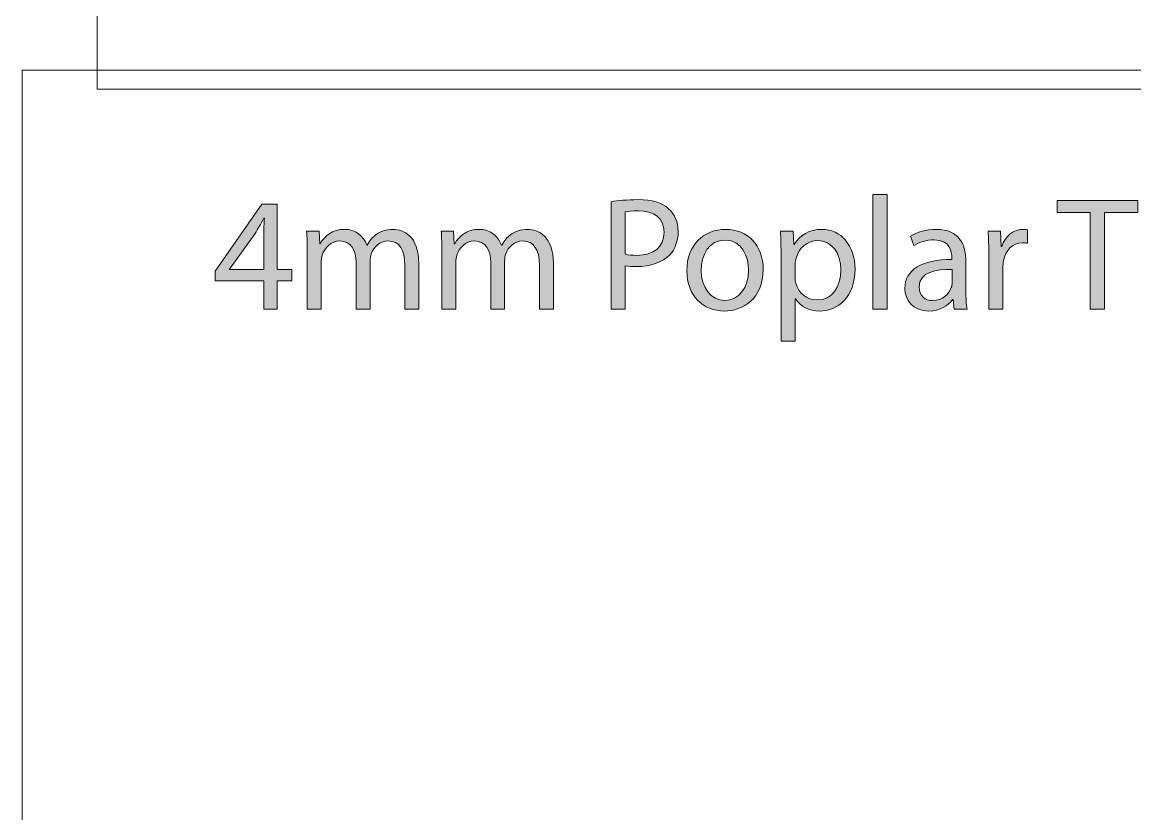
# Model space of a CAD drawing. Header units: inches. Extents: x -23 to 288, y -150 to 216.
# Drawn here: x -23.4 to 34.9, y 132.5 to 174 of the extents above; entities that cross this region are included whole.
import ezdxf

# ---------------------------------------------------------------- set-up
doc = ezdxf.new("R2010")
doc.units = ezdxf.units.IN
doc.header["$MEASUREMENT"] = 0

# ---------------------------------------------------------------- blocks, each defined once
blk = doc.blocks.new('block 683')
at = {"true_color": 0xffffff}
h = blk.add_hatch(color=7, dxfattribs=at)
h.dxf.hatch_style = 2
edge = h.paths.add_edge_path()
edge.add_spline(control_points=[(7.479, 164.625), (7.834, 164.685), (8.3, 164.735), (8.893, 164.735), (9.621, 164.735), (10.154, 164.566), (10.493, 164.261), (10.806, 163.99), (10.993, 163.575), (10.993, 163.067), (10.993, 162.551), (10.84, 162.144), (10.552, 161.848), (10.163, 161.433), (9.528, 161.221), (8.808, 161.221), (8.588, 161.221), (8.385, 161.23), (8.215, 161.272), (8.215, 161.272), (8.215, 158.986), (8.215, 158.986), (8.215, 158.986), (7.479, 158.986), (7.479, 158.986), (7.479, 158.986), (7.479, 164.625), (7.479, 164.625)], knot_values=[0, 0, 0, 0, 1, 1, 1, 2, 2, 2, 3, 3, 3, 4, 4, 4, 5, 5, 5, 6, 6, 6, 7, 7, 7, 8, 8, 8, 9, 9, 9, 9], degree=3, periodic=1)
edge = h.paths.add_edge_path()
edge.add_spline(control_points=[(8.215, 161.873), (8.376, 161.831), (8.579, 161.814), (8.825, 161.814), (9.714, 161.814), (10.256, 162.246), (10.256, 163.033), (10.256, 163.787), (9.722, 164.151), (8.91, 164.151), (8.588, 164.151), (8.342, 164.126), (8.215, 164.092), (8.215, 164.092), (8.215, 161.873), (8.215, 161.873)], knot_values=[0, 0, 0, 0, 1, 1, 1, 2, 2, 2, 3, 3, 3, 4, 4, 4, 5, 5, 5, 5], degree=3, periodic=1)
h = blk.add_hatch(color=7, dxfattribs=at)
h.dxf.hatch_style = 2
h.paths.add_polyline_path([(21.211, 164.998), (21.957, 164.998), (21.957, 158.986), (21.211, 158.986)])
h = blk.add_hatch(color=7, dxfattribs=at)
h.dxf.hatch_style = 2
h.paths.add_polyline_path([(32.616, 164.066), (30.88, 164.066), (30.88, 164.693), (35.106, 164.693), (35.106, 164.066), (33.361, 164.066), (33.361, 158.986), (32.616, 158.986)])
h = blk.add_hatch(color=7, dxfattribs=at)
h.dxf.hatch_style = 2
h.paths.add_polyline_path([(-10.741, 158.986), (-10.741, 160.485), (-13.299, 160.485), (-13.299, 160.976), (-10.843, 164.49), (-10.039, 164.49), (-10.039, 161.069), (-9.268, 161.069), (-9.268, 160.485), (-10.039, 160.485), (-10.039, 158.986)])
edge = h.paths.add_edge_path()
edge.add_spline(control_points=[(-10.741, 161.069), (-10.741, 161.069), (-10.741, 162.906), (-10.741, 162.906), (-10.741, 163.194), (-10.733, 163.482), (-10.716, 163.77), (-10.716, 163.77), (-10.741, 163.77), (-10.741, 163.77), (-10.911, 163.448), (-11.046, 163.211), (-11.199, 162.957), (-11.199, 162.957), (-12.545, 161.086), (-12.545, 161.086), (-12.545, 161.086), (-12.545, 161.069), (-12.545, 161.069), (-12.545, 161.069), (-10.741, 161.069), (-10.741, 161.069)], knot_values=[0, 0, 0, 0, 1, 1, 1, 2, 2, 2, 3, 3, 3, 4, 4, 4, 5, 5, 5, 6, 6, 6, 7, 7, 7, 7], degree=3, periodic=1)
h = blk.add_hatch(color=7, dxfattribs=at)
h.dxf.hatch_style = 2
edge = h.paths.add_edge_path()
edge.add_spline(control_points=[(-8.464, 161.975), (-8.464, 162.398), (-8.473, 162.745), (-8.498, 163.084), (-8.498, 163.084), (-7.846, 163.084), (-7.846, 163.084), (-7.846, 163.084), (-7.812, 162.424), (-7.812, 162.424), (-7.812, 162.424), (-7.787, 162.424), (-7.787, 162.424), (-7.558, 162.813), (-7.177, 163.177), (-6.5, 163.177), (-5.941, 163.177), (-5.517, 162.839), (-5.34, 162.356), (-5.34, 162.356), (-5.323, 162.356), (-5.323, 162.356), (-5.196, 162.585), (-5.035, 162.763), (-4.866, 162.889), (-4.62, 163.076), (-4.349, 163.177), (-3.959, 163.177), (-3.418, 163.177), (-2.613, 162.822), (-2.613, 161.399), (-2.613, 161.399), (-2.613, 158.986), (-2.613, 158.986), (-2.613, 158.986), (-3.341, 158.986), (-3.341, 158.986), (-3.341, 158.986), (-3.341, 161.306), (-3.341, 161.306), (-3.341, 162.093), (-3.629, 162.568), (-4.23, 162.568), (-4.654, 162.568), (-4.984, 162.254), (-5.111, 161.89), (-5.145, 161.789), (-5.17, 161.653), (-5.17, 161.518), (-5.17, 161.518), (-5.17, 158.986), (-5.17, 158.986), (-5.17, 158.986), (-5.899, 158.986), (-5.899, 158.986), (-5.899, 158.986), (-5.899, 161.441), (-5.899, 161.441), (-5.899, 162.093), (-6.187, 162.568), (-6.754, 162.568), (-7.22, 162.568), (-7.558, 162.195), (-7.677, 161.823), (-7.719, 161.712), (-7.736, 161.585), (-7.736, 161.459), (-7.736, 161.459), (-7.736, 158.986), (-7.736, 158.986), (-7.736, 158.986), (-8.464, 158.986), (-8.464, 158.986), (-8.464, 158.986), (-8.464, 161.975), (-8.464, 161.975)], knot_values=[0, 0, 0, 0, 1, 1, 1, 2, 2, 2, 3, 3, 3, 4, 4, 4, 5, 5, 5, 6, 6, 6, 7, 7, 7, 8, 8, 8, 9, 9, 9, 10, 10, 10, 11, 11, 11, 12, 12, 12, 13, 13, 13, 14, 14, 14, 15, 15, 15, 16, 16, 16, 17, 17, 17, 18, 18, 18, 19, 19, 19, 20, 20, 20, 21, 21, 21, 22, 22, 22, 23, 23, 23, 24, 24, 24, 25, 25, 25, 25], degree=3, periodic=1)
h = blk.add_hatch(color=7, dxfattribs=at)
h.dxf.hatch_style = 2
edge = h.paths.add_edge_path()
edge.add_spline(control_points=[(-1.403, 161.975), (-1.403, 162.398), (-1.411, 162.745), (-1.437, 163.084), (-1.437, 163.084), (-0.785, 163.084), (-0.785, 163.084), (-0.785, 163.084), (-0.751, 162.424), (-0.751, 162.424), (-0.751, 162.424), (-0.726, 162.424), (-0.726, 162.424), (-0.497, 162.813), (-0.116, 163.177), (0.562, 163.177), (1.12, 163.177), (1.544, 162.839), (1.722, 162.356), (1.722, 162.356), (1.738, 162.356), (1.738, 162.356), (1.866, 162.585), (2.026, 162.763), (2.196, 162.889), (2.441, 163.076), (2.712, 163.177), (3.102, 163.177), (3.644, 163.177), (4.448, 162.822), (4.448, 161.399), (4.448, 161.399), (4.448, 158.986), (4.448, 158.986), (4.448, 158.986), (3.72, 158.986), (3.72, 158.986), (3.72, 158.986), (3.72, 161.306), (3.72, 161.306), (3.72, 162.093), (3.432, 162.568), (2.831, 162.568), (2.407, 162.568), (2.077, 162.254), (1.95, 161.89), (1.916, 161.789), (1.891, 161.653), (1.891, 161.518), (1.891, 161.518), (1.891, 158.986), (1.891, 158.986), (1.891, 158.986), (1.163, 158.986), (1.163, 158.986), (1.163, 158.986), (1.163, 161.441), (1.163, 161.441), (1.163, 162.093), (0.875, 162.568), (0.307, 162.568), (-0.158, 162.568), (-0.497, 162.195), (-0.615, 161.823), (-0.658, 161.712), (-0.675, 161.585), (-0.675, 161.459), (-0.675, 161.459), (-0.675, 158.986), (-0.675, 158.986), (-0.675, 158.986), (-1.403, 158.986), (-1.403, 158.986), (-1.403, 158.986), (-1.403, 161.975), (-1.403, 161.975)], knot_values=[0, 0, 0, 0, 1, 1, 1, 2, 2, 2, 3, 3, 3, 4, 4, 4, 5, 5, 5, 6, 6, 6, 7, 7, 7, 8, 8, 8, 9, 9, 9, 10, 10, 10, 11, 11, 11, 12, 12, 12, 13, 13, 13, 14, 14, 14, 15, 15, 15, 16, 16, 16, 17, 17, 17, 18, 18, 18, 19, 19, 19, 20, 20, 20, 21, 21, 21, 22, 22, 22, 23, 23, 23, 24, 24, 24, 25, 25, 25, 25], degree=3, periodic=1)
h = blk.add_hatch(color=7, dxfattribs=at)
h.dxf.hatch_style = 2
edge = h.paths.add_edge_path()
edge.add_spline(control_points=[(15.455, 161.069), (15.455, 159.553), (14.404, 158.893), (13.414, 158.893), (12.305, 158.893), (11.449, 159.706), (11.449, 161.001), (11.449, 162.373), (12.347, 163.177), (13.482, 163.177), (14.659, 163.177), (15.455, 162.322), (15.455, 161.069)], knot_values=[0, 0, 0, 0, 1, 1, 1, 2, 2, 2, 3, 3, 3, 4, 4, 4, 4], degree=3, periodic=1)
edge = h.paths.add_edge_path()
edge.add_spline(control_points=[(12.203, 161.027), (12.203, 160.129), (12.719, 159.452), (13.448, 159.452), (14.159, 159.452), (14.692, 160.121), (14.692, 161.044), (14.692, 161.738), (14.345, 162.618), (13.465, 162.618), (12.584, 162.618), (12.203, 161.806), (12.203, 161.027)], knot_values=[0, 0, 0, 0, 1, 1, 1, 2, 2, 2, 3, 3, 3, 4, 4, 4, 4], degree=3, periodic=1)
h = blk.add_hatch(color=7, dxfattribs=at)
h.dxf.hatch_style = 2
edge = h.paths.add_edge_path()
edge.add_spline(control_points=[(16.394, 161.746), (16.394, 162.271), (16.377, 162.695), (16.36, 163.084), (16.36, 163.084), (17.029, 163.084), (17.029, 163.084), (17.029, 163.084), (17.063, 162.381), (17.063, 162.381), (17.063, 162.381), (17.08, 162.381), (17.08, 162.381), (17.385, 162.881), (17.867, 163.177), (18.536, 163.177), (19.527, 163.177), (20.272, 162.339), (20.272, 161.094), (20.272, 159.621), (19.374, 158.893), (18.409, 158.893), (17.867, 158.893), (17.393, 159.13), (17.147, 159.536), (17.147, 159.536), (17.131, 159.536), (17.131, 159.536), (17.131, 159.536), (17.131, 157.309), (17.131, 157.309), (17.131, 157.309), (16.394, 157.309), (16.394, 157.309), (16.394, 157.309), (16.394, 161.746), (16.394, 161.746)], knot_values=[0, 0, 0, 0, 1, 1, 1, 2, 2, 2, 3, 3, 3, 4, 4, 4, 5, 5, 5, 6, 6, 6, 7, 7, 7, 8, 8, 8, 9, 9, 9, 10, 10, 10, 11, 11, 11, 12, 12, 12, 12], degree=3, periodic=1)
edge = h.paths.add_edge_path()
edge.add_spline(control_points=[(17.131, 160.654), (17.131, 160.544), (17.147, 160.442), (17.164, 160.349), (17.3, 159.833), (17.749, 159.477), (18.282, 159.477), (19.07, 159.477), (19.527, 160.121), (19.527, 161.06), (19.527, 161.882), (19.095, 162.585), (18.308, 162.585), (17.799, 162.585), (17.325, 162.221), (17.181, 161.662), (17.156, 161.569), (17.131, 161.459), (17.131, 161.357), (17.131, 161.357), (17.131, 160.654), (17.131, 160.654)], knot_values=[0, 0, 0, 0, 1, 1, 1, 2, 2, 2, 3, 3, 3, 4, 4, 4, 5, 5, 5, 6, 6, 6, 7, 7, 7, 7], degree=3, periodic=1)
h = blk.add_hatch(color=7, dxfattribs=at)
h.dxf.hatch_style = 2
edge = h.paths.add_edge_path()
edge.add_spline(control_points=[(25.479, 158.986), (25.479, 158.986), (25.42, 159.503), (25.42, 159.503), (25.42, 159.503), (25.394, 159.503), (25.394, 159.503), (25.166, 159.181), (24.725, 158.893), (24.141, 158.893), (23.311, 158.893), (22.888, 159.477), (22.888, 160.07), (22.888, 161.06), (23.769, 161.602), (25.352, 161.594), (25.352, 161.594), (25.352, 161.679), (25.352, 161.679), (25.352, 162.017), (25.259, 162.627), (24.421, 162.627), (24.04, 162.627), (23.641, 162.508), (23.354, 162.322), (23.354, 162.322), (23.184, 162.813), (23.184, 162.813), (23.523, 163.033), (24.014, 163.177), (24.531, 163.177), (25.784, 163.177), (26.089, 162.322), (26.089, 161.501), (26.089, 161.501), (26.089, 159.968), (26.089, 159.968), (26.089, 159.613), (26.106, 159.265), (26.156, 158.986), (26.156, 158.986), (25.479, 158.986), (25.479, 158.986)], knot_values=[0, 0, 0, 0, 1, 1, 1, 2, 2, 2, 3, 3, 3, 4, 4, 4, 5, 5, 5, 6, 6, 6, 7, 7, 7, 8, 8, 8, 9, 9, 9, 10, 10, 10, 11, 11, 11, 12, 12, 12, 13, 13, 13, 14, 14, 14, 14], degree=3, periodic=1)
edge = h.paths.add_edge_path()
edge.add_spline(control_points=[(25.369, 161.078), (24.556, 161.094), (23.633, 160.95), (23.633, 160.155), (23.633, 159.672), (23.955, 159.443), (24.336, 159.443), (24.869, 159.443), (25.208, 159.782), (25.326, 160.129), (25.352, 160.205), (25.369, 160.29), (25.369, 160.366), (25.369, 160.366), (25.369, 161.078), (25.369, 161.078)], knot_values=[0, 0, 0, 0, 1, 1, 1, 2, 2, 2, 3, 3, 3, 4, 4, 4, 5, 5, 5, 5], degree=3, periodic=1)
h = blk.add_hatch(color=7, dxfattribs=at)
h.dxf.hatch_style = 2
edge = h.paths.add_edge_path()
edge.add_spline(control_points=[(27.29, 161.806), (27.29, 162.288), (27.282, 162.703), (27.257, 163.084), (27.257, 163.084), (27.909, 163.084), (27.909, 163.084), (27.909, 163.084), (27.934, 162.28), (27.934, 162.28), (27.934, 162.28), (27.968, 162.28), (27.968, 162.28), (28.154, 162.83), (28.603, 163.177), (29.102, 163.177), (29.187, 163.177), (29.246, 163.169), (29.314, 163.152), (29.314, 163.152), (29.314, 162.449), (29.314, 162.449), (29.238, 162.466), (29.162, 162.474), (29.06, 162.474), (28.535, 162.474), (28.163, 162.077), (28.061, 161.518), (28.044, 161.416), (28.027, 161.298), (28.027, 161.171), (28.027, 161.171), (28.027, 158.986), (28.027, 158.986), (28.027, 158.986), (27.29, 158.986), (27.29, 158.986), (27.29, 158.986), (27.29, 161.806), (27.29, 161.806)], knot_values=[0, 0, 0, 0, 1, 1, 1, 2, 2, 2, 3, 3, 3, 4, 4, 4, 5, 5, 5, 6, 6, 6, 7, 7, 7, 8, 8, 8, 9, 9, 9, 10, 10, 10, 11, 11, 11, 12, 12, 12, 13, 13, 13, 13], degree=3, periodic=1)
at = {"lineweight": 0}
for points in [[(21.211, 164.998), (21.957, 164.998), (21.957, 158.986), (21.211, 158.986), (21.211, 164.998)], [(32.616, 164.066), (30.88, 164.066), (30.88, 164.693), (35.106, 164.693), (35.106, 164.066), (33.361, 164.066), (33.361, 158.986), (32.616, 158.986), (32.616, 164.066)], [(-10.741, 158.986), (-10.741, 160.485), (-13.299, 160.485), (-13.299, 160.976), (-10.843, 164.49), (-10.039, 164.49), (-10.039, 161.069), (-9.268, 161.069), (-9.268, 160.485), (-10.039, 160.485), (-10.039, 158.986), (-10.741, 158.986)]]:
    blk.add_lwpolyline(points, dxfattribs=at)
for points, knots in [([(7.479, 164.625), (7.834, 164.685), (8.3, 164.735), (8.893, 164.735), (9.621, 164.735), (10.154, 164.566), (10.493, 164.261), (10.806, 163.99), (10.993, 163.575), (10.993, 163.067), (10.993, 162.551), (10.84, 162.144), (10.552, 161.848), (10.163, 161.433), (9.528, 161.221), (8.808, 161.221), (8.588, 161.221), (8.385, 161.23), (8.215, 161.272), (8.215, 161.272), (8.215, 158.986), (8.215, 158.986), (8.215, 158.986), (7.479, 158.986), (7.479, 158.986), (7.479, 158.986), (7.479, 164.625), (7.479, 164.625)], [0, 0, 0, 0, 1, 1, 1, 2, 2, 2, 3, 3, 3, 4, 4, 4, 5, 5, 5, 6, 6, 6, 7, 7, 7, 8, 8, 8, 9, 9, 9, 9]), ([(8.215, 161.873), (8.376, 161.831), (8.579, 161.814), (8.825, 161.814), (9.714, 161.814), (10.256, 162.246), (10.256, 163.033), (10.256, 163.787), (9.722, 164.151), (8.91, 164.151), (8.588, 164.151), (8.342, 164.126), (8.215, 164.092), (8.215, 164.092), (8.215, 161.873), (8.215, 161.873)], [0, 0, 0, 0, 1, 1, 1, 2, 2, 2, 3, 3, 3, 4, 4, 4, 5, 5, 5, 5]), ([(-10.741, 161.069), (-10.741, 161.069), (-10.741, 162.906), (-10.741, 162.906), (-10.741, 163.194), (-10.733, 163.482), (-10.716, 163.77), (-10.716, 163.77), (-10.741, 163.77), (-10.741, 163.77), (-10.911, 163.448), (-11.046, 163.211), (-11.199, 162.957), (-11.199, 162.957), (-12.545, 161.086), (-12.545, 161.086), (-12.545, 161.086), (-12.545, 161.069), (-12.545, 161.069), (-12.545, 161.069), (-10.741, 161.069), (-10.741, 161.069)], [0, 0, 0, 0, 1, 1, 1, 2, 2, 2, 3, 3, 3, 4, 4, 4, 5, 5, 5, 6, 6, 6, 7, 7, 7, 7]), ([(-8.464, 161.975), (-8.464, 162.398), (-8.473, 162.745), (-8.498, 163.084), (-8.498, 163.084), (-7.846, 163.084), (-7.846, 163.084), (-7.846, 163.084), (-7.812, 162.424), (-7.812, 162.424), (-7.812, 162.424), (-7.787, 162.424), (-7.787, 162.424), (-7.558, 162.813), (-7.177, 163.177), (-6.5, 163.177), (-5.941, 163.177), (-5.517, 162.839), (-5.34, 162.356), (-5.34, 162.356), (-5.323, 162.356), (-5.323, 162.356), (-5.196, 162.585), (-5.035, 162.763), (-4.866, 162.889), (-4.62, 163.076), (-4.349, 163.177), (-3.959, 163.177), (-3.418, 163.177), (-2.613, 162.822), (-2.613, 161.399), (-2.613, 161.399), (-2.613, 158.986), (-2.613, 158.986), (-2.613, 158.986), (-3.341, 158.986), (-3.341, 158.986), (-3.341, 158.986), (-3.341, 161.306), (-3.341, 161.306), (-3.341, 162.093), (-3.629, 162.568), (-4.23, 162.568), (-4.654, 162.568), (-4.984, 162.254), (-5.111, 161.89), (-5.145, 161.789), (-5.17, 161.653), (-5.17, 161.518), (-5.17, 161.518), (-5.17, 158.986), (-5.17, 158.986), (-5.17, 158.986), (-5.899, 158.986), (-5.899, 158.986), (-5.899, 158.986), (-5.899, 161.441), (-5.899, 161.441), (-5.899, 162.093), (-6.187, 162.568), (-6.754, 162.568), (-7.22, 162.568), (-7.558, 162.195), (-7.677, 161.823), (-7.719, 161.712), (-7.736, 161.585), (-7.736, 161.459), (-7.736, 161.459), (-7.736, 158.986), (-7.736, 158.986), (-7.736, 158.986), (-8.464, 158.986), (-8.464, 158.986), (-8.464, 158.986), (-8.464, 161.975), (-8.464, 161.975)], [0, 0, 0, 0, 1, 1, 1, 2, 2, 2, 3, 3, 3, 4, 4, 4, 5, 5, 5, 6, 6, 6, 7, 7, 7, 8, 8, 8, 9, 9, 9, 10, 10, 10, 11, 11, 11, 12, 12, 12, 13, 13, 13, 14, 14, 14, 15, 15, 15, 16, 16, 16, 17, 17, 17, 18, 18, 18, 19, 19, 19, 20, 20, 20, 21, 21, 21, 22, 22, 22, 23, 23, 23, 24, 24, 24, 25, 25, 25, 25]), ([(-1.403, 161.975), (-1.403, 162.398), (-1.411, 162.745), (-1.437, 163.084), (-1.437, 163.084), (-0.785, 163.084), (-0.785, 163.084), (-0.785, 163.084), (-0.751, 162.424), (-0.751, 162.424), (-0.751, 162.424), (-0.726, 162.424), (-0.726, 162.424), (-0.497, 162.813), (-0.116, 163.177), (0.562, 163.177), (1.12, 163.177), (1.544, 162.839), (1.722, 162.356), (1.722, 162.356), (1.738, 162.356), (1.738, 162.356), (1.866, 162.585), (2.026, 162.763), (2.196, 162.889), (2.441, 163.076), (2.712, 163.177), (3.102, 163.177), (3.644, 163.177), (4.448, 162.822), (4.448, 161.399), (4.448, 161.399), (4.448, 158.986), (4.448, 158.986), (4.448, 158.986), (3.72, 158.986), (3.72, 158.986), (3.72, 158.986), (3.72, 161.306), (3.72, 161.306), (3.72, 162.093), (3.432, 162.568), (2.831, 162.568), (2.407, 162.568), (2.077, 162.254), (1.95, 161.89), (1.916, 161.789), (1.891, 161.653), (1.891, 161.518), (1.891, 161.518), (1.891, 158.986), (1.891, 158.986), (1.891, 158.986), (1.163, 158.986), (1.163, 158.986), (1.163, 158.986), (1.163, 161.441), (1.163, 161.441), (1.163, 162.093), (0.875, 162.568), (0.307, 162.568), (-0.158, 162.568), (-0.497, 162.195), (-0.615, 161.823), (-0.658, 161.712), (-0.675, 161.585), (-0.675, 161.459), (-0.675, 161.459), (-0.675, 158.986), (-0.675, 158.986), (-0.675, 158.986), (-1.403, 158.986), (-1.403, 158.986), (-1.403, 158.986), (-1.403, 161.975), (-1.403, 161.975)], [0, 0, 0, 0, 1, 1, 1, 2, 2, 2, 3, 3, 3, 4, 4, 4, 5, 5, 5, 6, 6, 6, 7, 7, 7, 8, 8, 8, 9, 9, 9, 10, 10, 10, 11, 11, 11, 12, 12, 12, 13, 13, 13, 14, 14, 14, 15, 15, 15, 16, 16, 16, 17, 17, 17, 18, 18, 18, 19, 19, 19, 20, 20, 20, 21, 21, 21, 22, 22, 22, 23, 23, 23, 24, 24, 24, 25, 25, 25, 25]), ([(15.455, 161.069), (15.455, 159.553), (14.404, 158.893), (13.414, 158.893), (12.305, 158.893), (11.449, 159.706), (11.449, 161.001), (11.449, 162.373), (12.347, 163.177), (13.482, 163.177), (14.659, 163.177), (15.455, 162.322), (15.455, 161.069)], [0, 0, 0, 0, 1, 1, 1, 2, 2, 2, 3, 3, 3, 4, 4, 4, 4]), ([(16.394, 161.746), (16.394, 162.271), (16.377, 162.695), (16.36, 163.084), (16.36, 163.084), (17.029, 163.084), (17.029, 163.084), (17.029, 163.084), (17.063, 162.381), (17.063, 162.381), (17.063, 162.381), (17.08, 162.381), (17.08, 162.381), (17.385, 162.881), (17.867, 163.177), (18.536, 163.177), (19.527, 163.177), (20.272, 162.339), (20.272, 161.094), (20.272, 159.621), (19.374, 158.893), (18.409, 158.893), (17.867, 158.893), (17.393, 159.13), (17.147, 159.536), (17.147, 159.536), (17.131, 159.536), (17.131, 159.536), (17.131, 159.536), (17.131, 157.309), (17.131, 157.309), (17.131, 157.309), (16.394, 157.309), (16.394, 157.309), (16.394, 157.309), (16.394, 161.746), (16.394, 161.746)], [0, 0, 0, 0, 1, 1, 1, 2, 2, 2, 3, 3, 3, 4, 4, 4, 5, 5, 5, 6, 6, 6, 7, 7, 7, 8, 8, 8, 9, 9, 9, 10, 10, 10, 11, 11, 11, 12, 12, 12, 12]), ([(25.479, 158.986), (25.479, 158.986), (25.42, 159.503), (25.42, 159.503), (25.42, 159.503), (25.394, 159.503), (25.394, 159.503), (25.166, 159.181), (24.725, 158.893), (24.141, 158.893), (23.311, 158.893), (22.888, 159.477), (22.888, 160.07), (22.888, 161.06), (23.769, 161.602), (25.352, 161.594), (25.352, 161.594), (25.352, 161.679), (25.352, 161.679), (25.352, 162.017), (25.259, 162.627), (24.421, 162.627), (24.04, 162.627), (23.641, 162.508), (23.354, 162.322), (23.354, 162.322), (23.184, 162.813), (23.184, 162.813), (23.523, 163.033), (24.014, 163.177), (24.531, 163.177), (25.784, 163.177), (26.089, 162.322), (26.089, 161.501), (26.089, 161.501), (26.089, 159.968), (26.089, 159.968), (26.089, 159.613), (26.106, 159.265), (26.156, 158.986), (26.156, 158.986), (25.479, 158.986), (25.479, 158.986)], [0, 0, 0, 0, 1, 1, 1, 2, 2, 2, 3, 3, 3, 4, 4, 4, 5, 5, 5, 6, 6, 6, 7, 7, 7, 8, 8, 8, 9, 9, 9, 10, 10, 10, 11, 11, 11, 12, 12, 12, 13, 13, 13, 14, 14, 14, 14]), ([(27.29, 161.806), (27.29, 162.288), (27.282, 162.703), (27.257, 163.084), (27.257, 163.084), (27.909, 163.084), (27.909, 163.084), (27.909, 163.084), (27.934, 162.28), (27.934, 162.28), (27.934, 162.28), (27.968, 162.28), (27.968, 162.28), (28.154, 162.83), (28.603, 163.177), (29.102, 163.177), (29.187, 163.177), (29.246, 163.169), (29.314, 163.152), (29.314, 163.152), (29.314, 162.449), (29.314, 162.449), (29.238, 162.466), (29.162, 162.474), (29.06, 162.474), (28.535, 162.474), (28.163, 162.077), (28.061, 161.518), (28.044, 161.416), (28.027, 161.298), (28.027, 161.171), (28.027, 161.171), (28.027, 158.986), (28.027, 158.986), (28.027, 158.986), (27.29, 158.986), (27.29, 158.986), (27.29, 158.986), (27.29, 161.806), (27.29, 161.806)], [0, 0, 0, 0, 1, 1, 1, 2, 2, 2, 3, 3, 3, 4, 4, 4, 5, 5, 5, 6, 6, 6, 7, 7, 7, 8, 8, 8, 9, 9, 9, 10, 10, 10, 11, 11, 11, 12, 12, 12, 13, 13, 13, 13]), ([(12.203, 161.027), (12.203, 160.129), (12.719, 159.452), (13.448, 159.452), (14.159, 159.452), (14.692, 160.121), (14.692, 161.044), (14.692, 161.738), (14.345, 162.618), (13.465, 162.618), (12.584, 162.618), (12.203, 161.806), (12.203, 161.027)], [0, 0, 0, 0, 1, 1, 1, 2, 2, 2, 3, 3, 3, 4, 4, 4, 4]), ([(17.131, 160.654), (17.131, 160.544), (17.147, 160.442), (17.164, 160.349), (17.3, 159.833), (17.749, 159.477), (18.282, 159.477), (19.07, 159.477), (19.527, 160.121), (19.527, 161.06), (19.527, 161.882), (19.095, 162.585), (18.308, 162.585), (17.799, 162.585), (17.325, 162.221), (17.181, 161.662), (17.156, 161.569), (17.131, 161.459), (17.131, 161.357), (17.131, 161.357), (17.131, 160.654), (17.131, 160.654)], [0, 0, 0, 0, 1, 1, 1, 2, 2, 2, 3, 3, 3, 4, 4, 4, 5, 5, 5, 6, 6, 6, 7, 7, 7, 7]), ([(25.369, 161.078), (24.556, 161.094), (23.633, 160.95), (23.633, 160.155), (23.633, 159.672), (23.955, 159.443), (24.336, 159.443), (24.869, 159.443), (25.208, 159.782), (25.326, 160.129), (25.352, 160.205), (25.369, 160.29), (25.369, 160.366), (25.369, 160.366), (25.369, 161.078), (25.369, 161.078)], [0, 0, 0, 0, 1, 1, 1, 2, 2, 2, 3, 3, 3, 4, 4, 4, 5, 5, 5, 5])]:
    blk.add_open_spline(points, degree=3, knots=knots, dxfattribs=at)

msp = doc.modelspace()

# ---------------------------------------------------------------- linework, layer by layer
at = {"color": 7, "lineweight": 15, "true_color": 0xffffff}
for points in [[(38.115, 215.547), (-19.482, 215.547), (-19.482, 170.533), (38.115, 170.533), (38.115, 215.547)], [(-23.418, -150.193), (283.604, -150.193), (283.604, 171.525), (-23.418, 171.525), (-23.418, -150.193)]]:
    msp.add_lwpolyline(points, dxfattribs=at)

# ---------------------------------------------------------------- block references
msp.add_blockref('block 683', (0, 0))

doc.saveas('drawing.dxf')
